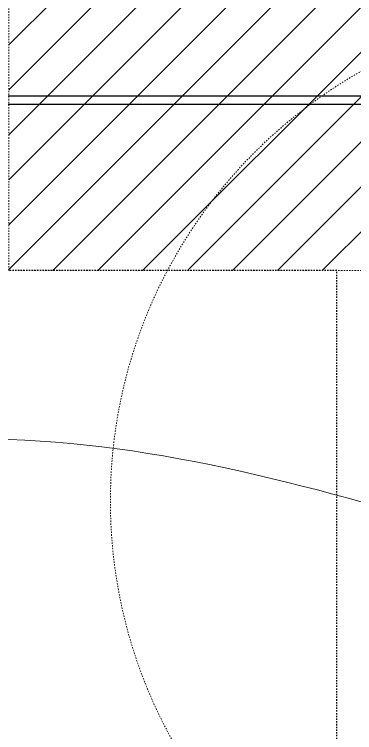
# Model space of a CAD drawing. Header units: centimetres. Extents: x 2191 to 12545, y -680 to 18662.
# Drawn here: x 11050.8 to 11102.6, y 9031.2 to 9140.4 of the extents above; entities that cross this region are included whole.
import ezdxf

# ---------------------------------------------------------------- set-up
doc = ezdxf.new("R2010")
doc.units = ezdxf.units.CM
for name, pattern in [('Style de ligne -1', [0.41664, 0.20828, -0.20836]), ('Style de ligne -5', [0.20828, 0.069425, -0.138855]), ('VW-01', [0.41656, 0.20828, -0.20828])]:
    doc.linetypes.add(name, pattern=pattern)
for name, color, linetype in [('B Faux plafonds', 252, 'Continuous'), ('B Faux plafonds_Hatch', 252, 'Continuous'), ('B Général', 252, 'Continuous'), ('C ANNOTATIONS-PMR', 252, 'Style de ligne -5'), ('prlm-CHAUFF', 4, 'Continuous')]:
    doc.layers.add(name, color=color, linetype=linetype)
doc.layers.add('prlm-ELEC-CFO', color=1, linetype='Continuous', lineweight=25)

# ---------------------------------------------------------------- blocks, each defined once
blk = doc.blocks.new('Rond 150_PMR')
at = {"layer": 'B Général', "color": 154, "linetype": 'VW-01', "lineweight": 5, "true_color": 0x0053a6}
blk.add_circle((0, 0), 75, dxfattribs=at)
blk = doc.blocks.new('WC-plan-PMR')
at = {"layer": 'B Général', "color": 154, "linetype": 'Style de ligne -1', "true_color": 0x0053a6, "flags": 128}
blk.add_lwpolyline([(-114.5, 112.5), (15.5, 112.5), (15.5, 32.5), (-114.5, 32.5)], close=True, dxfattribs=at)

msp = doc.modelspace()

# ---------------------------------------------------------------- hatches: boundary and pattern name
at = {"layer": 'B Faux plafonds_Hatch', "linetype": 'Continuous', "lineweight": 5, "true_color": 0xaaaaaa}
h = msp.add_hatch(dxfattribs=at)
h.set_pattern_fill('F_P__SOFFITE', color=253, style=0, pattern_type=2)
h.set_pattern_definition([(45, (-631.1073, 4809.249), (-3.5277778, 3.3072917), [])])
h.paths.add_polyline_path([(11049.93, 9149.42), (11303.34, 9149.42), (11303.34, 9101.44), (11049.93, 9101.44)])

# ---------------------------------------------------------------- linework, layer by layer
at = {"layer": 'B Faux plafonds', "color": 7, "linetype": 'VW-01', "lineweight": 5, "flags": 128}
msp.add_lwpolyline([(11049.93, 9149.42), (11303.34, 9149.42), (11303.34, 9101.44), (11049.93, 9101.44)], close=True, dxfattribs=at)
at = {"layer": 'prlm-CHAUFF', "ltscale": 50}
for p, q in [((10979.07, 9128.01), (11337.38, 9128.01)), ((10979.07, 9126.76), (11337.38, 9126.76))]:
    msp.add_line(p, q, dxfattribs=at)
at = {"layer": 'prlm-ELEC-CFO', "lineweight": 13}
for points in [[(10964.41, 9059.61), (11047.66, 9075.78), (11122.69, 9060.78)], [(10964.24, 9057.69), (11104.67, 9003.77), (11296.06, 8998.76)]]:
    msp.add_spline(points, degree=3, dxfattribs=at)

# ---------------------------------------------------------------- block references
at = {"layer": 'B Général', "color": 7, "xscale": -1, "rotation": 270}
msp.add_blockref('WC-plan-PMR', (10987.33, 9085.94), dxfattribs=at)
at = {"layer": 'C ANNOTATIONS-PMR', "color": 7, "rotation": 270}
msp.add_blockref('Rond 150_PMR', (11140.39, 9066.4), dxfattribs=at)

doc.saveas('drawing.dxf')
